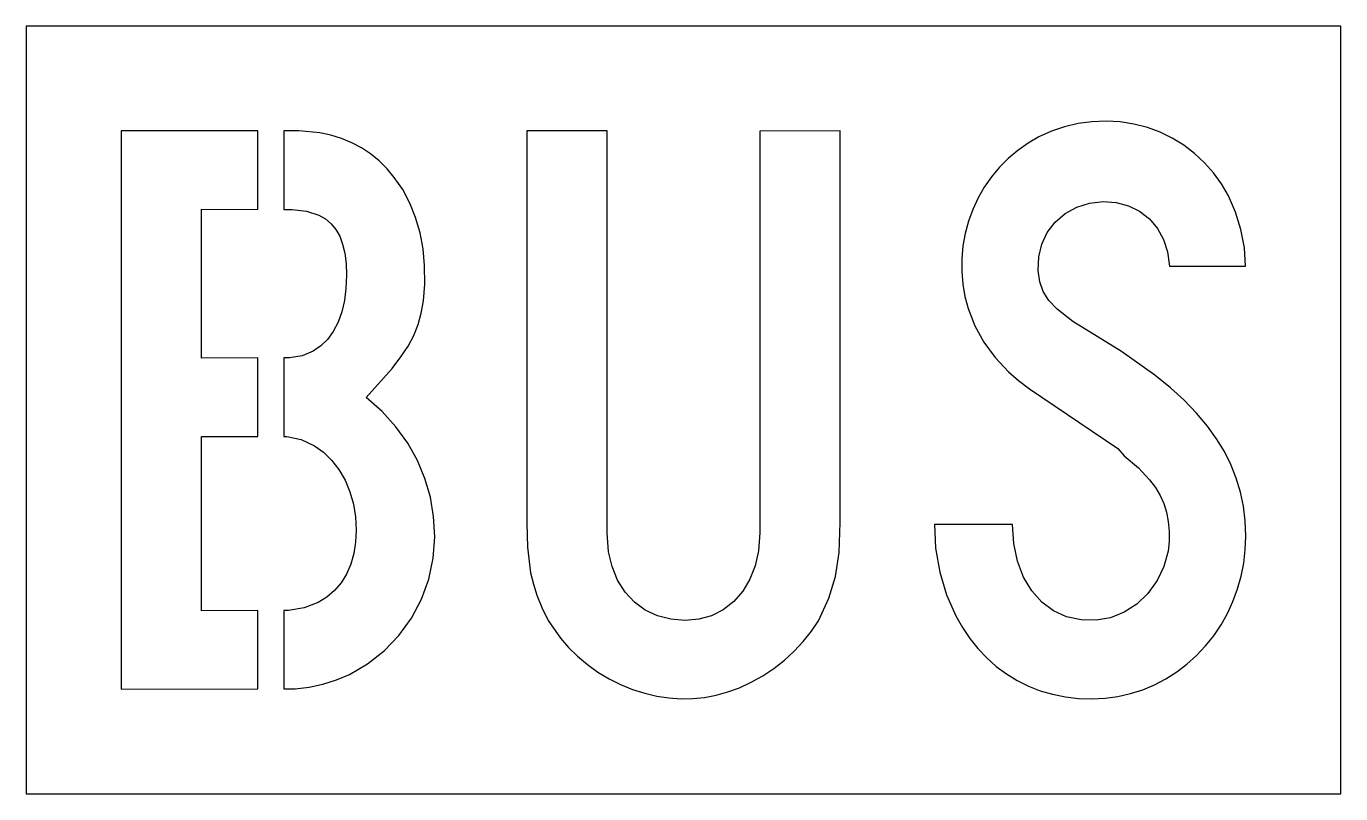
# Model space of a CAD drawing. Header units: inches. Extents: x 0 to 28.2, y 0 to 16.5.
import ezdxf

# ---------------------------------------------------------------- set-up
doc = ezdxf.new("R2010")
doc.units = ezdxf.units.IN
doc.layers.add('CUT', color=1, linetype='CONTINUOUS')
doc.layers.add('SHEET', color=8, linetype='CONTINUOUS')

msp = doc.modelspace()

# ---------------------------------------------------------------- linework, layer by layer
at = {"layer": 'CUT'}
for points in [[(19.517, 5.787), (19.543, 5.28), (19.631, 4.765), (19.776, 4.279), (19.975, 3.826), (20.118, 3.573), (20.278, 3.338), (20.453, 3.121), (20.644, 2.92), (20.848, 2.738), (21.068, 2.575), (21.296, 2.435), (21.538, 2.315), (21.794, 2.214), (22.059, 2.137), (22.333, 2.082), (22.614, 2.049), (22.905, 2.04), (23.185, 2.053), (23.462, 2.091), (23.735, 2.153), (23.995, 2.237), (24.249, 2.343), (24.492, 2.47), (24.726, 2.618), (24.946, 2.786), (25.153, 2.972), (25.347, 3.178), (25.521, 3.397), (25.678, 3.631), (25.817, 3.878), (25.935, 4.135), (26.033, 4.403), (26.109, 4.677), (26.165, 4.96), (26.198, 5.246), (26.209, 5.535), (26.196, 5.864), (26.158, 6.179), (26.095, 6.486), (26.006, 6.784), (25.89, 7.076), (25.749, 7.357), (25.581, 7.633), (25.384, 7.906), (25.15, 8.184), (24.885, 8.458), (24.59, 8.729), (24.258, 9), (23.541, 9.509), (22.492, 10.154), (22.154, 10.415), (21.978, 10.604), (21.857, 10.798), (21.782, 11.008), (21.748, 11.25), (21.759, 11.543), (21.825, 11.816), (21.944, 12.069), (22.114, 12.291), (22.329, 12.476), (22.577, 12.613), (22.851, 12.7), (23.144, 12.734), (23.423, 12.714), (23.689, 12.643), (23.929, 12.523), (24.138, 12.358), (24.309, 12.154), (24.441, 11.913), (24.525, 11.649), (24.569, 11.346), (26.206, 11.346), (26.18, 11.735), (26.106, 12.129), (25.992, 12.501), (25.837, 12.851), (25.687, 13.109), (25.516, 13.348), (25.324, 13.567), (25.109, 13.768), (24.876, 13.945), (24.629, 14.097), (24.367, 14.224), (24.094, 14.323), (23.805, 14.398), (23.509, 14.443), (23.207, 14.46), (22.902, 14.449), (22.606, 14.408), (22.316, 14.34), (22.035, 14.244), (21.764, 14.12), (21.532, 13.987), (21.31, 13.832), (21.106, 13.66), (20.916, 13.469), (20.743, 13.262), (20.59, 13.042), (20.456, 12.809), (20.343, 12.564), (20.25, 12.307), (20.179, 12.044), (20.132, 11.777), (20.107, 11.502), (20.106, 11.225), (20.128, 10.953), (20.173, 10.688), (20.241, 10.43), (20.385, 10.06), (20.578, 9.708), (20.822, 9.376), (21.111, 9.07), (21.327, 8.881), (21.56, 8.705), (23.457, 7.42), (23.597, 7.262), (23.901, 7.006), (24.141, 6.752), (24.266, 6.585), (24.367, 6.415), (24.446, 6.241), (24.505, 6.057), (24.545, 5.855), (24.564, 5.639), (24.563, 5.421), (24.539, 5.215), (24.451, 4.887), (24.306, 4.582), (24.108, 4.307), (23.868, 4.076), (23.597, 3.901), (23.301, 3.783), (22.995, 3.729), (22.673, 3.736), (22.356, 3.804), (22.074, 3.932), (21.824, 4.118), (21.608, 4.363), (21.435, 4.659), (21.305, 5.003), (21.225, 5.383), (21.198, 5.786)], [(2.041, 2.251), (4.974, 2.256), (4.974, 3.938), (3.767, 3.935), (3.767, 7.682), (4.974, 7.679), (4.974, 9.369), (3.767, 9.368), (3.768, 12.566), (4.974, 12.564), (4.974, 14.251), (2.042, 14.251)], [(5.536, 2.257), (5.778, 2.257), (6.08, 2.291), (6.376, 2.354), (6.666, 2.446), (6.944, 2.565), (7.337, 2.792), (7.693, 3.072), (8.009, 3.402), (8.279, 3.775), (8.493, 4.183), (8.649, 4.614), (8.745, 5.066), (8.777, 5.526), (8.755, 5.957), (8.685, 6.378), (8.569, 6.779), (8.406, 7.166), (8.197, 7.536), (7.943, 7.885), (7.646, 8.215), (7.305, 8.522), (7.861, 9.145), (8.053, 9.395), (8.204, 9.626), (8.326, 9.855), (8.42, 10.089), (8.489, 10.332), (8.535, 10.595), (8.563, 10.954), (8.561, 11.354), (8.527, 11.717), (8.463, 12.061), (8.368, 12.389), (8.244, 12.699), (8.091, 12.988), (7.91, 13.251), (7.753, 13.437), (7.582, 13.605), (7.396, 13.755), (7.201, 13.885), (6.994, 13.996), (6.775, 14.088), (6.546, 14.16), (6.31, 14.211), (5.86, 14.251), (5.536, 14.251), (5.536, 12.563), (5.714, 12.563), (6.025, 12.524), (6.284, 12.44), (6.43, 12.358), (6.552, 12.256), (6.653, 12.132), (6.736, 11.986), (6.799, 11.818), (6.845, 11.621), (6.873, 11.399), (6.882, 11.146), (6.871, 10.863), (6.837, 10.602), (6.78, 10.358), (6.7, 10.138), (6.597, 9.94), (6.473, 9.769), (6.329, 9.627), (6.169, 9.516), (5.929, 9.415), (5.66, 9.37), (5.536, 9.369), (5.536, 7.678), (5.602, 7.678), (5.906, 7.615), (6.192, 7.483), (6.385, 7.345), (6.562, 7.172), (6.718, 6.97), (6.85, 6.741), (6.954, 6.492), (7.03, 6.228), (7.076, 5.951), (7.092, 5.666), (7.079, 5.407), (7.04, 5.162), (6.973, 4.932), (6.881, 4.722), (6.764, 4.535), (6.622, 4.368), (6.456, 4.226), (6.273, 4.112), (5.97, 3.995), (5.632, 3.939), (5.536, 3.939)], [(10.756, 5.811), (10.772, 5.3), (10.84, 4.749), (10.898, 4.505), (10.974, 4.266), (11.081, 4.003), (11.219, 3.726), (11.479, 3.347), (11.655, 3.144), (11.85, 2.954), (12.06, 2.778), (12.287, 2.616), (12.526, 2.473), (12.772, 2.35), (13.03, 2.244), (13.292, 2.161), (13.55, 2.1), (13.812, 2.06), (14.072, 2.041), (14.326, 2.044), (14.578, 2.07), (14.828, 2.118), (15.079, 2.188), (15.328, 2.279), (15.582, 2.396), (15.83, 2.535), (16.067, 2.693), (16.294, 2.871), (16.507, 3.066), (16.7, 3.273), (16.874, 3.492), (17.026, 3.72), (17.25, 4.201), (17.391, 4.667), (17.468, 5.189), (17.493, 5.83), (17.492, 14.251), (15.767, 14.248), (15.767, 5.609), (15.737, 5.22), (15.665, 4.901), (15.551, 4.61), (15.398, 4.352), (15.205, 4.131), (14.981, 3.955), (14.73, 3.828), (14.454, 3.75), (14.164, 3.724), (13.854, 3.75), (13.566, 3.825), (13.303, 3.949), (13.069, 4.121), (12.87, 4.337), (12.709, 4.593), (12.591, 4.882), (12.514, 5.204), (12.482, 5.607), (12.482, 14.25), (10.756, 14.25)]]:
    msp.add_lwpolyline(points, close=True, dxfattribs=at)
at = {"layer": 'SHEET'}
msp.add_lwpolyline([(0, 0), (28.25, 0), (28.25, 16.5), (0, 16.5)], close=True, dxfattribs=at)

doc.saveas('drawing.dxf')
